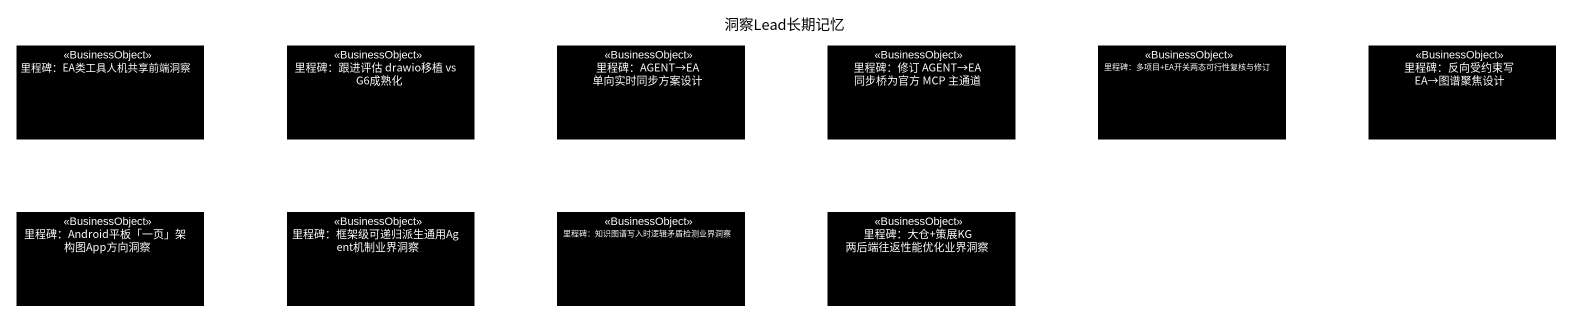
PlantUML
@startuml
title 洞察Lead长期记忆
hide circle
hide empty members
class "里程碑：EA类工具人机共享前端洞察" as 里程碑_EA类工具人机共享前端洞察 <<BusinessObject>> #000000
class "里程碑：跟进评估 drawio移植 vs G6成熟化" as 里程碑_跟进评估_drawio移植_vs_G6成熟化 <<BusinessObject>> #000000
class "里程碑：AGENT→EA 单向实时同步方案设计" as 里程碑_AGENT_EA_单向实时同步方案设计 <<BusinessObject>> #000000
class "里程碑：修订 AGENT→EA 同步桥为官方 MCP 主通道" as 里程碑_修订_AGENT_EA_同步桥为官方_MCP <<BusinessObject>> #000000
class "里程碑：多项目+EA开关两态可行性复核与修订" as 里程碑_多项目_EA开关两态可行性复核与修订 <<BusinessObject>> #000000
class "里程碑：反向受约束写 EA→图谱聚焦设计" as 里程碑_反向受约束写_EA_图谱聚焦设计 <<BusinessObject>> #000000
class "里程碑：Android平板「一页」架构图App方向洞察" as 里程碑_Android平板_一页_架构图App方向洞察 <<BusinessObject>> #000000
class "里程碑：框架级可递归派生通用Agent机制业界洞察" as 里程碑_框架级可递归派生通用Agent机制业界洞察 <<BusinessObject>> #000000
class "里程碑：知识图谱写入时逻辑矛盾检测业界洞察" as 里程碑_知识图谱写入时逻辑矛盾检测业界洞察 <<BusinessObject>> #000000
class "里程碑：大仓+策展KG 两后端往返性能优化业界洞察" as 里程碑_大仓_策展KG_两后端往返性能优化业界洞察 <<BusinessObject>> #000000
@enduml
